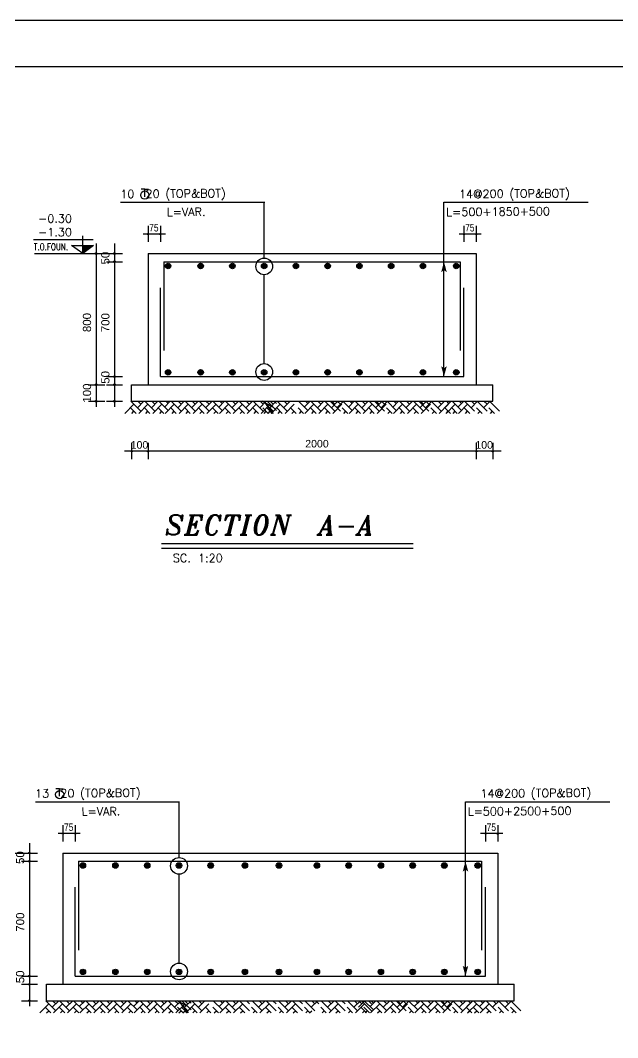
# Model space of a CAD drawing. Header units: inches. Extents: x 1387 to 2676, y -3005 to -2136.
# Drawn here: x 2541.01 to 2559.2, y -2238.73 to -2207.73 of the extents above; entities that cross this region are included whole.
import ezdxf
from ezdxf.enums import TextEntityAlignment as Align

# ---------------------------------------------------------------- set-up
doc = ezdxf.new("R2010")
doc.units = ezdxf.units.IN
doc.header["$MEASUREMENT"] = 0
doc.linetypes.add('HIDDEN', pattern=[0.375, 0.25, -0.125])
for name, color, linetype in [('1', 1, 'Continuous'), ('1R', 1, 'Continuous'), ('2Y', 2, 'Continuous'), ('3', 3, 'HIDDEN'), ('3G', 3, 'Continuous'), ('4C', 4, 'Continuous'), ('6M', 6, 'Continuous'), ('DIM', 8, 'Continuous'), ('lateral brace', 5, 'Continuous'), ('Layer4', 118, 'Continuous'), ('TEXT', 3, 'Continuous')]:
    doc.layers.add(name, color=color, linetype=linetype)
doc.styles.add('ITALICT', font='italict')
doc.styles.add('ROMANC', font='TXT.shx')
doc.styles.add('ROMANS', font='ROMANS')
doc.styles.add('ROMANT', font='romant')
doc.styles.get("Standard").update_dxf_attribs({"font": 'arial.ttf'})

# ---------------------------------------------------------------- blocks, each defined once
blk = doc.blocks.new('P')
at = {"layer": '6M'}
blk.add_circle((0, 0), 0.291, dxfattribs=at)
blk = doc.blocks.new('F')
at = {"layer": '3'}
for points in [[(0, 0), (2.57, 0), (3.14, 0.84)], [(0, 0), (2.57, 0), (3.14, -0.84)]]:
    blk.add_solid(points, dxfattribs=at)

msp = doc.modelspace()

# ---------------------------------------------------------------- linework, layer by layer
at = {"color": 2}
msp.add_line((2542.91552, -2214.835719), (2542.91552, -2214.292866), dxfattribs=at)
at = {"layer": '1'}
msp.add_lwpolyline([(2501.376004, -2265.778359), (2582.644355, -2265.778359), (2582.644355, -2209.145362), (2501.376004, -2209.145362)], close=True, dxfattribs=at)
at = {"layer": '1R'}
for p, q in [((2544.061676, -2213.273021), (2548.455636, -2213.273021)), ((2544.061676, -2213.273021), (2548.438003, -2213.273021)), ((2545.402513, -2213.273021), (2548.438003, -2213.273021)), ((2548.438003, -2214.972033), (2548.438003, -2213.273021)), ((2553.914427, -2218.585574), (2553.914427, -2213.273021)), ((2553.914427, -2213.273021), (2558.308387, -2213.273021)), ((2553.914427, -2213.273021), (2558.290754, -2213.273021)), ((2545.426861, -2214.243982), (2544.751304, -2214.243982)), ((2544.898722, -2213.990323), (2544.898722, -2214.480446)), ((2545.273722, -2213.990323), (2545.273722, -2214.480446)), ((2555.051861, -2214.243982), (2554.376304, -2214.243982)), ((2554.523722, -2213.990323), (2554.523722, -2214.480446)), ((2554.898722, -2213.990323), (2554.898722, -2214.480446)), ((2543.318969, -2214.533198), (2543.318969, -2219.505295)), ((2543.878488, -2214.533198), (2543.878488, -2219.505295)), ((2541.434649, -2214.835573), (2543.701127, -2214.835573)), ((2543.075615, -2214.835573), (2543.581804, -2214.835573)), ((2543.635134, -2214.835573), (2544.123255, -2214.835573)), ((2543.635134, -2215.085573), (2544.123255, -2215.085573)), ((2548.438003, -2218.189173), (2548.438003, -2215.468479)), ((2543.635134, -2218.585573), (2544.123255, -2218.585573)), ((2543.075615, -2218.835573), (2543.581804, -2218.835573)), ((2543.635134, -2218.835573), (2544.123255, -2218.835573)), ((2543.082942, -2219.335572), (2543.581804, -2219.335572)), ((2543.635134, -2219.335573), (2544.123255, -2219.335573)), ((2544.398723, -2220.607004), (2544.398723, -2221.097127)), ((2544.898722, -2220.601143), (2544.898722, -2221.097127)), ((2554.898722, -2220.601143), (2554.898722, -2221.097127)), ((2555.398722, -2220.601143), (2555.398722, -2221.097127)), ((2555.653534, -2220.860663), (2544.179895, -2220.860663)), ((2541.466005, -2231.540702), (2545.859965, -2231.540702)), ((2541.466005, -2231.540702), (2545.842332, -2231.540702)), ((2542.806842, -2231.540702), (2545.842332, -2231.540702)), ((2545.842332, -2233.239713), (2545.842332, -2231.540702)), ((2554.568756, -2236.853255), (2554.568756, -2231.540702)), ((2554.568756, -2231.540702), (2558.962717, -2231.540702)), ((2554.568756, -2231.540702), (2558.945083, -2231.540702)), ((2542.831191, -2232.511662), (2542.155633, -2232.511662)), ((2542.303051, -2232.258004), (2542.303051, -2232.748126)), ((2542.678051, -2232.258004), (2542.678051, -2232.748126)), ((2555.706191, -2232.511662), (2555.030633, -2232.511662)), ((2555.178051, -2232.258004), (2555.178051, -2232.748126)), ((2555.553051, -2232.258004), (2555.553051, -2232.748126)), ((2541.282817, -2232.800878), (2541.282817, -2237.772976)), ((2538.838978, -2233.103254), (2541.105456, -2233.103254)), ((2541.039464, -2233.103254), (2541.527584, -2233.103254)), ((2541.039464, -2233.353254), (2541.527584, -2233.353254)), ((2545.842332, -2236.456854), (2545.842332, -2233.73616)), ((2541.039464, -2236.853254), (2541.527584, -2236.853254)), ((2541.039464, -2237.103254), (2541.527584, -2237.103254)), ((2541.039464, -2237.603254), (2541.527584, -2237.603254))]:
    msp.add_line(p, q, dxfattribs=at)
at = {"layer": '2Y'}
for p, q in [((2543.227272, -2214.416269), (2541.409951, -2214.416269)), ((2542.91552, -2214.835719), (2542.568238, -2214.595117)), ((2542.568327, -2214.588826), (2543.236177, -2214.588826)), ((2543.236088, -2214.595117), (2542.91552, -2214.835719)), ((2544.192611, -2219.704615), (2544.468782, -2219.428444)), ((2544.532821, -2219.704615), (2544.362716, -2219.53451)), ((2544.680913, -2219.640576), (2544.375909, -2219.335572)), ((2544.574847, -2219.53451), (2544.773786, -2219.335572)), ((2544.680913, -2219.428444), (2544.58804, -2219.335572)), ((2544.616874, -2219.704615), (2544.893044, -2219.428444)), ((2544.957084, -2219.704615), (2544.786979, -2219.53451)), ((2545.105176, -2219.640576), (2544.800172, -2219.335572)), ((2544.99911, -2219.53451), (2545.198048, -2219.335572)), ((2545.105176, -2219.428444), (2545.012303, -2219.335572)), ((2545.105176, -2219.428444), (2545.012303, -2219.335572)), ((2545.041137, -2219.704615), (2545.317307, -2219.428444)), ((2545.381347, -2219.704615), (2545.211242, -2219.53451)), ((2545.506647, -2219.617784), (2545.224435, -2219.335572)), ((2545.400581, -2219.511718), (2545.576727, -2219.335572)), ((2545.419815, -2219.704615), (2545.695986, -2219.428444)), ((2545.506647, -2219.405652), (2545.436566, -2219.335572)), ((2545.760025, -2219.704615), (2545.58992, -2219.53451)), ((2545.908117, -2219.640576), (2545.603113, -2219.335572)), ((2545.802052, -2219.53451), (2546.00099, -2219.335572)), ((2545.908117, -2219.428444), (2545.815245, -2219.335572)), ((2545.844078, -2219.704615), (2546.120249, -2219.428444)), ((2545.844079, -2219.704617), (2546.12025, -2219.428446)), ((2546.184288, -2219.704615), (2546.014183, -2219.53451)), ((2546.18429, -2219.704617), (2546.014185, -2219.534512)), ((2546.33238, -2219.640576), (2546.027376, -2219.335572)), ((2546.332382, -2219.640577), (2546.027378, -2219.335573)), ((2546.226315, -2219.53451), (2546.425253, -2219.335572)), ((2546.226316, -2219.534512), (2546.425254, -2219.335573)), ((2546.33238, -2219.428444), (2546.239508, -2219.335572)), ((2546.332382, -2219.428446), (2546.239509, -2219.335573)), ((2546.268341, -2219.704615), (2546.544512, -2219.428444)), ((2546.268342, -2219.704617), (2546.544513, -2219.428446)), ((2546.608552, -2219.704617), (2546.438447, -2219.534512)), ((2546.756645, -2219.640577), (2546.451641, -2219.335573)), ((2546.650579, -2219.534512), (2546.849517, -2219.335573)), ((2546.756645, -2219.428446), (2546.663772, -2219.335573)), ((2546.756645, -2219.428446), (2546.663772, -2219.335573)), ((2546.692605, -2219.704617), (2546.968776, -2219.428446)), ((2547.032815, -2219.704617), (2546.86271, -2219.534512)), ((2547.158115, -2219.617785), (2546.875903, -2219.335573)), ((2547.05205, -2219.511719), (2547.228196, -2219.335573)), ((2547.071284, -2219.704617), (2547.347455, -2219.428446)), ((2547.158115, -2219.405654), (2547.088035, -2219.335573)), ((2547.411494, -2219.704617), (2547.241389, -2219.534512)), ((2547.559586, -2219.640577), (2547.254582, -2219.335573)), ((2547.45352, -2219.534512), (2547.652459, -2219.335573)), ((2547.559586, -2219.428446), (2547.466713, -2219.335573)), ((2547.495547, -2219.704617), (2547.771718, -2219.428446)), ((2547.495547, -2219.704617), (2547.771718, -2219.428446)), ((2547.835757, -2219.704617), (2547.665652, -2219.534512)), ((2547.835757, -2219.704617), (2547.665652, -2219.534512)), ((2547.983849, -2219.640577), (2547.678845, -2219.335573)), ((2547.983849, -2219.640577), (2547.678845, -2219.335573)), ((2547.877783, -2219.534512), (2548.076722, -2219.335573)), ((2547.877783, -2219.534512), (2548.076722, -2219.335573)), ((2547.983849, -2219.428446), (2547.890976, -2219.335573)), ((2547.983849, -2219.428446), (2547.890976, -2219.335573)), ((2547.91981, -2219.704617), (2548.19598, -2219.428446)), ((2547.91981, -2219.704617), (2548.19598, -2219.428446)), ((2548.26002, -2219.704617), (2548.089915, -2219.534512)), ((2548.408112, -2219.640577), (2548.103108, -2219.335573)), ((2548.302046, -2219.534512), (2548.500984, -2219.335573)), ((2548.408112, -2219.428446), (2548.315239, -2219.335573)), ((2548.408112, -2219.428446), (2548.315239, -2219.335573)), ((2548.344073, -2219.704617), (2548.620243, -2219.428446)), ((2548.703517, -2219.511719), (2548.379663, -2219.335573)), ((2548.562961, -2219.704617), (2548.392856, -2219.534512)), ((2548.711053, -2219.640577), (2548.406049, -2219.335573)), ((2548.722751, -2219.704617), (2548.498922, -2219.428446)), ((2548.684283, -2219.704617), (2548.514178, -2219.534512)), ((2548.809583, -2219.617785), (2548.527371, -2219.335573)), ((2548.604988, -2219.534512), (2548.803926, -2219.335573)), ((2548.711053, -2219.428446), (2548.618181, -2219.335573)), ((2548.647014, -2219.704617), (2548.923185, -2219.428446)), ((2548.647014, -2219.704617), (2548.923185, -2219.428446)), ((2548.809583, -2219.405654), (2548.739502, -2219.335573)), ((2548.987224, -2219.704617), (2548.817119, -2219.534512)), ((2548.987224, -2219.704617), (2548.817119, -2219.534512)), ((2549.135316, -2219.640577), (2548.830312, -2219.335573)), ((2549.135316, -2219.640577), (2548.830312, -2219.335573)), ((2549.029251, -2219.534512), (2549.228189, -2219.335573)), ((2549.029251, -2219.534512), (2549.228189, -2219.335573)), ((2549.135316, -2219.428446), (2549.042444, -2219.335573)), ((2549.135316, -2219.428446), (2549.042444, -2219.335573)), ((2549.071277, -2219.704617), (2549.347448, -2219.428446)), ((2549.071277, -2219.704617), (2549.347448, -2219.428446)), ((2549.411487, -2219.704617), (2549.241382, -2219.534512)), ((2549.638687, -2219.704619), (2549.468582, -2219.534514)), ((2549.763987, -2219.617788), (2549.481775, -2219.335576)), ((2549.657921, -2219.511722), (2549.834068, -2219.335576)), ((2549.677156, -2219.704619), (2549.953327, -2219.428449)), ((2549.763987, -2219.405656), (2549.693907, -2219.335576)), ((2550.017366, -2219.704619), (2549.847261, -2219.534514)), ((2550.165458, -2219.64058), (2549.860454, -2219.335576)), ((2550.059392, -2219.534514), (2550.258331, -2219.335576)), ((2550.165458, -2219.428449), (2550.072585, -2219.335576)), ((2550.101419, -2219.704619), (2550.377589, -2219.428449)), ((2550.441629, -2219.704619), (2550.271524, -2219.534514)), ((2550.589721, -2219.64058), (2550.284717, -2219.335576)), ((2550.756633, -2219.64058), (2550.451629, -2219.335576)), ((2550.483655, -2219.534514), (2550.682593, -2219.335576)), ((2550.589721, -2219.428449), (2550.496848, -2219.335576)), ((2550.525682, -2219.704619), (2550.801852, -2219.428449)), ((2550.650568, -2219.534514), (2550.849506, -2219.335576)), ((2550.756633, -2219.428449), (2550.663761, -2219.335576)), ((2550.987219, -2219.704618), (2550.817114, -2219.534513)), ((2550.987219, -2219.704618), (2550.817114, -2219.534513)), ((2550.987219, -2219.704618), (2550.817114, -2219.534513)), ((2551.112519, -2219.617787), (2550.830307, -2219.335575)), ((2551.006453, -2219.511721), (2551.182599, -2219.335575)), ((2551.025687, -2219.704618), (2551.301858, -2219.428447)), ((2551.112519, -2219.405655), (2551.042438, -2219.335575)), ((2551.365897, -2219.704618), (2551.195792, -2219.534513)), ((2551.513989, -2219.640579), (2551.208985, -2219.335575)), ((2551.407924, -2219.534513), (2551.606862, -2219.335575)), ((2551.513989, -2219.428447), (2551.421117, -2219.335575)), ((2551.44995, -2219.704618), (2551.726121, -2219.428447)), ((2551.79016, -2219.704618), (2551.620055, -2219.534513)), ((2551.938252, -2219.640579), (2551.633248, -2219.335575)), ((2552.105165, -2219.640579), (2551.800161, -2219.335575)), ((2551.832186, -2219.534513), (2552.031125, -2219.335575)), ((2551.938252, -2219.428447), (2551.84538, -2219.335575)), ((2551.874213, -2219.704618), (2552.150384, -2219.428447)), ((2551.999099, -2219.534513), (2552.198037, -2219.335575)), ((2552.105165, -2219.428447), (2552.012292, -2219.335575)), ((2552.33575, -2219.704617), (2552.165645, -2219.534512)), ((2552.33575, -2219.704617), (2552.165645, -2219.534512)), ((2552.33575, -2219.704617), (2552.165645, -2219.534512)), ((2552.46105, -2219.617785), (2552.178838, -2219.335573)), ((2552.354984, -2219.511719), (2552.53113, -2219.335573)), ((2552.374218, -2219.704617), (2552.650389, -2219.428446)), ((2552.46105, -2219.405654), (2552.390969, -2219.335573)), ((2552.714428, -2219.704617), (2552.544323, -2219.534512)), ((2552.862521, -2219.640577), (2552.557517, -2219.335573)), ((2552.756455, -2219.534512), (2552.955393, -2219.335573)), ((2552.862521, -2219.428446), (2552.769648, -2219.335573)), ((2552.798481, -2219.704617), (2553.074652, -2219.428446)), ((2553.138691, -2219.704617), (2552.968586, -2219.534512)), ((2553.286784, -2219.640577), (2552.981779, -2219.335573)), ((2553.453696, -2219.640577), (2553.148692, -2219.335573)), ((2553.180718, -2219.534512), (2553.379656, -2219.335573)), ((2553.286784, -2219.428446), (2553.193911, -2219.335573)), ((2553.222744, -2219.704617), (2553.498915, -2219.428446)), ((2553.34763, -2219.534512), (2553.546569, -2219.335573)), ((2553.453696, -2219.428446), (2553.360824, -2219.335573)), ((2553.684281, -2219.704615), (2553.514176, -2219.53451)), ((2553.684281, -2219.704615), (2553.514176, -2219.53451)), ((2553.832373, -2219.640576), (2553.527369, -2219.335572)), ((2553.832373, -2219.640576), (2553.527369, -2219.335572)), ((2553.726308, -2219.53451), (2553.925246, -2219.335572)), ((2553.832373, -2219.428444), (2553.739501, -2219.335572)), ((2553.768334, -2219.704615), (2554.044505, -2219.428444)), ((2554.108544, -2219.704615), (2553.938439, -2219.53451)), ((2553.960087, -2219.511718), (2554.136233, -2219.335572)), ((2553.979321, -2219.704615), (2554.255492, -2219.428444)), ((2554.066152, -2219.405652), (2553.996072, -2219.335572)), ((2554.319531, -2219.704615), (2554.149426, -2219.53451)), ((2554.319531, -2219.704615), (2554.149426, -2219.53451)), ((2554.444831, -2219.617784), (2554.162619, -2219.335572)), ((2554.338765, -2219.511718), (2554.514911, -2219.335572)), ((2554.358, -2219.704615), (2554.63417, -2219.428444)), ((2554.444831, -2219.405652), (2554.374751, -2219.335572)), ((2554.69821, -2219.704615), (2554.528105, -2219.53451)), ((2554.846302, -2219.640576), (2554.541298, -2219.335572)), ((2554.740236, -2219.53451), (2554.939174, -2219.335572)), ((2554.846302, -2219.428444), (2554.753429, -2219.335572)), ((2555.076888, -2219.704615), (2554.906783, -2219.53451)), ((2555.22498, -2219.640576), (2554.919976, -2219.335572)), ((2555.118915, -2219.53451), (2555.317853, -2219.335572)), ((2555.22498, -2219.428444), (2555.132108, -2219.335572)), ((2555.455565, -2219.704614), (2555.28546, -2219.534509)), ((2555.603658, -2219.640575), (2555.298653, -2219.33557)), ((2544.404742, -2219.704615), (2544.468782, -2219.640576)), ((2544.829005, -2219.704615), (2544.893044, -2219.640576)), ((2545.253268, -2219.704615), (2545.317307, -2219.640576)), ((2545.631947, -2219.704615), (2545.695986, -2219.640576)), ((2546.05621, -2219.704615), (2546.120249, -2219.640576)), ((2546.056211, -2219.704617), (2546.12025, -2219.640577)), ((2546.480474, -2219.704617), (2546.544513, -2219.640577)), ((2546.904737, -2219.704617), (2546.968776, -2219.640577)), ((2547.283415, -2219.704617), (2547.347455, -2219.640577)), ((2547.707678, -2219.704617), (2547.771718, -2219.640577)), ((2547.707678, -2219.704617), (2547.771718, -2219.640577)), ((2548.131941, -2219.704617), (2548.19598, -2219.640577)), ((2548.434883, -2219.704617), (2548.498922, -2219.640577)), ((2548.556204, -2219.704617), (2548.620243, -2219.640577)), ((2548.859145, -2219.704617), (2548.923185, -2219.640577)), ((2548.859145, -2219.704617), (2548.923185, -2219.640577)), ((2549.283408, -2219.704617), (2549.347448, -2219.640577)), ((2549.510609, -2219.704619), (2549.574648, -2219.64058)), ((2549.889287, -2219.704619), (2549.953327, -2219.64058)), ((2550.31355, -2219.704619), (2550.377589, -2219.64058)), ((2550.85914, -2219.704618), (2550.923179, -2219.640579)), ((2550.85914, -2219.704618), (2550.923179, -2219.640579)), ((2550.85914, -2219.704618), (2550.923179, -2219.640579)), ((2551.237819, -2219.704618), (2551.301858, -2219.640579)), ((2551.662081, -2219.704618), (2551.726121, -2219.640579)), ((2552.207671, -2219.704617), (2552.271711, -2219.640577)), ((2552.207671, -2219.704617), (2552.271711, -2219.640577)), ((2552.207671, -2219.704617), (2552.271711, -2219.640577)), ((2552.58635, -2219.704617), (2552.650389, -2219.640577)), ((2553.010613, -2219.704617), (2553.074652, -2219.640577)), ((2553.556203, -2219.704615), (2553.620242, -2219.640576)), ((2553.556203, -2219.704615), (2553.620242, -2219.640576)), ((2553.980465, -2219.704615), (2554.044505, -2219.640576)), ((2554.191452, -2219.704615), (2554.255492, -2219.640576)), ((2554.191452, -2219.704615), (2554.255492, -2219.640576)), ((2554.570131, -2219.704615), (2554.63417, -2219.640576)), ((2554.94881, -2219.704615), (2555.012849, -2219.640576)), ((2555.327487, -2219.704614), (2555.391526, -2219.640575)), ((2541.59694, -2237.972296), (2541.873111, -2237.696125)), ((2541.93715, -2237.972296), (2541.767045, -2237.802191)), ((2542.085242, -2237.908257), (2541.780238, -2237.603253)), ((2541.979177, -2237.802191), (2542.178115, -2237.603253)), ((2542.085242, -2237.696125), (2541.99237, -2237.603253)), ((2542.021203, -2237.972296), (2542.297374, -2237.696125)), ((2542.361413, -2237.972296), (2542.191308, -2237.802191)), ((2542.509505, -2237.908257), (2542.204501, -2237.603253)), ((2542.403439, -2237.802191), (2542.602378, -2237.603253)), ((2542.509505, -2237.696125), (2542.416633, -2237.603253)), ((2542.509505, -2237.696125), (2542.416633, -2237.603253)), ((2542.445466, -2237.972296), (2542.721637, -2237.696125)), ((2542.785676, -2237.972296), (2542.615571, -2237.802191)), ((2542.910976, -2237.885465), (2542.628764, -2237.603253)), ((2542.80491, -2237.779399), (2542.981056, -2237.603253)), ((2542.824144, -2237.972296), (2543.100315, -2237.696125)), ((2542.910976, -2237.673333), (2542.840895, -2237.603253)), ((2543.164354, -2237.972296), (2542.994249, -2237.802191)), ((2543.312447, -2237.908257), (2543.007443, -2237.603253)), ((2543.206381, -2237.802191), (2543.405319, -2237.603253)), ((2543.312447, -2237.696125), (2543.219574, -2237.603253)), ((2543.248407, -2237.972296), (2543.524578, -2237.696125)), ((2543.248409, -2237.972297), (2543.524579, -2237.696127)), ((2543.588617, -2237.972296), (2543.418512, -2237.802191)), ((2543.588619, -2237.972297), (2543.418514, -2237.802192)), ((2543.73671, -2237.908257), (2543.431705, -2237.603253)), ((2543.736711, -2237.908258), (2543.431707, -2237.603254)), ((2543.630644, -2237.802191), (2543.829582, -2237.603253)), ((2543.630645, -2237.802192), (2543.829583, -2237.603254)), ((2543.73671, -2237.696125), (2543.643837, -2237.603253)), ((2543.736711, -2237.696127), (2543.643838, -2237.603254)), ((2543.67267, -2237.972296), (2543.948841, -2237.696125)), ((2543.672672, -2237.972297), (2543.948842, -2237.696127)), ((2544.012882, -2237.972297), (2543.842777, -2237.802192)), ((2544.160974, -2237.908258), (2543.85597, -2237.603254)), ((2544.054908, -2237.802192), (2544.253846, -2237.603254)), ((2544.160974, -2237.696127), (2544.068101, -2237.603254)), ((2544.160974, -2237.696127), (2544.068101, -2237.603254)), ((2544.096934, -2237.972297), (2544.373105, -2237.696127)), ((2544.437145, -2237.972297), (2544.26704, -2237.802192)), ((2544.562445, -2237.885466), (2544.280233, -2237.603254)), ((2544.456379, -2237.7794), (2544.632525, -2237.603254)), ((2544.475613, -2237.972297), (2544.751784, -2237.696127)), ((2544.562445, -2237.673334), (2544.492364, -2237.603254)), ((2544.815823, -2237.972297), (2544.645718, -2237.802192)), ((2544.963915, -2237.908258), (2544.658911, -2237.603254)), ((2544.85785, -2237.802192), (2545.056788, -2237.603254)), ((2544.963915, -2237.696127), (2544.871043, -2237.603254)), ((2544.899876, -2237.972297), (2545.176047, -2237.696127)), ((2544.899876, -2237.972297), (2545.176047, -2237.696127)), ((2545.240086, -2237.972297), (2545.069981, -2237.802192)), ((2545.240086, -2237.972297), (2545.069981, -2237.802192)), ((2545.388178, -2237.908258), (2545.083174, -2237.603254)), ((2545.388178, -2237.908258), (2545.083174, -2237.603254)), ((2545.282112, -2237.802192), (2545.481051, -2237.603254)), ((2545.282112, -2237.802192), (2545.481051, -2237.603254)), ((2545.388178, -2237.696127), (2545.295306, -2237.603254)), ((2545.388178, -2237.696127), (2545.295306, -2237.603254)), ((2545.324139, -2237.972297), (2545.60031, -2237.696127)), ((2545.324139, -2237.972297), (2545.60031, -2237.696127)), ((2545.664349, -2237.972297), (2545.494244, -2237.802192)), ((2545.812441, -2237.908258), (2545.507437, -2237.603254)), ((2545.706375, -2237.802192), (2545.905314, -2237.603254)), ((2545.812441, -2237.696127), (2545.719568, -2237.603254)), ((2545.812441, -2237.696127), (2545.719568, -2237.603254)), ((2545.748402, -2237.972297), (2546.024573, -2237.696127)), ((2546.107846, -2237.7794), (2545.783992, -2237.603254)), ((2545.96729, -2237.972297), (2545.797185, -2237.802192)), ((2546.115383, -2237.908258), (2545.810379, -2237.603254)), ((2546.12708, -2237.972297), (2545.903251, -2237.696127)), ((2546.088612, -2237.972297), (2545.918507, -2237.802192)), ((2546.213912, -2237.885466), (2545.9317, -2237.603254)), ((2546.009317, -2237.802192), (2546.208255, -2237.603254)), ((2546.115383, -2237.696127), (2546.02251, -2237.603254)), ((2546.051343, -2237.972297), (2546.327514, -2237.696127)), ((2546.051343, -2237.972297), (2546.327514, -2237.696127)), ((2546.213912, -2237.673334), (2546.143831, -2237.603254)), ((2546.391553, -2237.972297), (2546.221448, -2237.802192)), ((2546.391553, -2237.972297), (2546.221448, -2237.802192)), ((2546.539645, -2237.908258), (2546.234641, -2237.603254)), ((2546.539645, -2237.908258), (2546.234641, -2237.603254)), ((2546.43358, -2237.802192), (2546.632518, -2237.603254)), ((2546.43358, -2237.802192), (2546.632518, -2237.603254)), ((2546.539645, -2237.696127), (2546.446773, -2237.603254)), ((2546.539645, -2237.696127), (2546.446773, -2237.603254)), ((2546.475606, -2237.972297), (2546.751777, -2237.696127)), ((2546.475606, -2237.972297), (2546.751777, -2237.696127)), ((2546.815816, -2237.972297), (2546.645711, -2237.802192)), ((2547.043016, -2237.9723), (2546.872911, -2237.802195)), ((2547.168316, -2237.885469), (2546.886105, -2237.603257)), ((2547.062251, -2237.779403), (2547.238397, -2237.603257)), ((2547.081485, -2237.9723), (2547.357656, -2237.696129)), ((2547.168316, -2237.673337), (2547.098236, -2237.603257)), ((2547.421695, -2237.9723), (2547.25159, -2237.802195)), ((2547.569787, -2237.908261), (2547.264783, -2237.603257)), ((2547.463721, -2237.802195), (2547.66266, -2237.603257)), ((2547.569787, -2237.696129), (2547.476915, -2237.603257)), ((2547.505748, -2237.9723), (2547.781919, -2237.696129)), ((2547.845958, -2237.9723), (2547.675853, -2237.802195)), ((2547.99405, -2237.908261), (2547.689046, -2237.603257)), ((2547.99405, -2237.696129), (2547.901177, -2237.603257)), ((2548.224637, -2237.9723), (2548.054532, -2237.802195)), ((2548.224637, -2237.9723), (2548.054532, -2237.802195)), ((2548.372729, -2237.908261), (2548.067725, -2237.603257)), ((2548.372729, -2237.908261), (2548.067725, -2237.603257)), ((2548.266663, -2237.802195), (2548.465601, -2237.603257)), ((2548.266663, -2237.802195), (2548.465601, -2237.603257)), ((2548.372729, -2237.696129), (2548.279856, -2237.603257)), ((2548.372729, -2237.696129), (2548.279856, -2237.603257)), ((2548.308689, -2237.9723), (2548.58486, -2237.696129)), ((2548.648899, -2237.9723), (2548.478794, -2237.802195)), ((2548.796992, -2237.908261), (2548.491988, -2237.603257)), ((2548.796992, -2237.696129), (2548.704119, -2237.603257)), ((2549.027578, -2237.9723), (2548.857473, -2237.802195)), ((2549.027578, -2237.9723), (2548.857473, -2237.802195)), ((2549.17567, -2237.908261), (2548.870666, -2237.603257)), ((2549.17567, -2237.908261), (2548.870666, -2237.603257)), ((2549.069604, -2237.802195), (2549.268543, -2237.603257)), ((2549.069604, -2237.802195), (2549.268543, -2237.603257)), ((2549.17567, -2237.696129), (2549.082798, -2237.603257)), ((2549.17567, -2237.696129), (2549.082798, -2237.603257)), ((2549.111631, -2237.9723), (2549.387802, -2237.696129)), ((2549.451841, -2237.9723), (2549.281736, -2237.802195)), ((2549.599933, -2237.908261), (2549.294929, -2237.603257)), ((2549.599933, -2237.696129), (2549.50706, -2237.603257)), ((2549.83052, -2237.9723), (2549.660414, -2237.802195)), ((2549.978612, -2237.908261), (2549.673608, -2237.603257)), ((2549.872546, -2237.802195), (2550.071484, -2237.603257)), ((2549.978612, -2237.696129), (2549.885739, -2237.603257)), ((2550.096992, -2237.696129), (2550.004119, -2237.603257)), ((2550.327578, -2237.9723), (2550.157473, -2237.802195)), ((2550.47567, -2237.908261), (2550.170666, -2237.603257)), ((2550.369604, -2237.802195), (2550.568543, -2237.603257)), ((2550.47567, -2237.696129), (2550.382798, -2237.603257)), ((2550.411631, -2237.9723), (2550.687802, -2237.696129)), ((2550.751841, -2237.9723), (2550.581736, -2237.802195)), ((2550.899933, -2237.908261), (2550.594929, -2237.603257)), ((2550.899933, -2237.696129), (2550.80706, -2237.603257)), ((2551.13052, -2237.9723), (2550.960414, -2237.802195)), ((2551.278612, -2237.908261), (2550.973608, -2237.603257)), ((2551.172546, -2237.802195), (2551.371484, -2237.603257)), ((2551.278612, -2237.696129), (2551.185739, -2237.603257)), ((2551.214572, -2237.9723), (2551.490743, -2237.696129)), ((2551.304897, -2237.802195), (2551.503835, -2237.603257)), ((2551.410963, -2237.696129), (2551.31809, -2237.603257)), ((2551.554782, -2237.9723), (2551.384677, -2237.802195)), ((2551.702875, -2237.908261), (2551.397871, -2237.603257)), ((2551.641548, -2237.972299), (2551.471443, -2237.802194)), ((2551.641548, -2237.972299), (2551.471443, -2237.802194)), ((2551.641548, -2237.972299), (2551.471443, -2237.802194)), ((2551.766848, -2237.885467), (2551.484636, -2237.603255)), ((2551.702875, -2237.696129), (2551.610002, -2237.603257)), ((2551.660782, -2237.779402), (2551.836928, -2237.603255)), ((2551.680016, -2237.972299), (2551.956187, -2237.696128)), ((2551.766848, -2237.673336), (2551.696767, -2237.603255)), ((2552.020226, -2237.972299), (2551.850121, -2237.802194)), ((2552.168319, -2237.908259), (2551.863314, -2237.603255)), ((2552.062253, -2237.802194), (2552.261191, -2237.603255)), ((2552.168319, -2237.696128), (2552.075446, -2237.603255)), ((2552.104279, -2237.972299), (2552.38045, -2237.696128)), ((2552.444489, -2237.972299), (2552.274384, -2237.802194)), ((2552.592581, -2237.908259), (2552.287577, -2237.603255)), ((2552.759494, -2237.908259), (2552.45449, -2237.603255)), ((2552.486516, -2237.802194), (2552.685454, -2237.603255)), ((2552.592581, -2237.696128), (2552.499709, -2237.603255)), ((2552.528542, -2237.972299), (2552.804713, -2237.696128)), ((2552.653428, -2237.802194), (2552.852367, -2237.603255)), ((2552.759494, -2237.696128), (2552.666621, -2237.603255)), ((2552.990079, -2237.972297), (2552.819974, -2237.802192)), ((2552.990079, -2237.972297), (2552.819974, -2237.802192)), ((2552.990079, -2237.972297), (2552.819974, -2237.802192)), ((2553.115379, -2237.885466), (2552.833167, -2237.603254)), ((2553.009313, -2237.7794), (2553.18546, -2237.603254)), ((2553.028548, -2237.972297), (2553.304718, -2237.696127)), ((2553.115379, -2237.673334), (2553.045299, -2237.603254)), ((2553.368758, -2237.972297), (2553.198653, -2237.802192)), ((2553.51685, -2237.908258), (2553.211846, -2237.603254)), ((2553.410784, -2237.802192), (2553.609722, -2237.603254)), ((2553.51685, -2237.696127), (2553.423977, -2237.603254)), ((2553.452811, -2237.972297), (2553.728981, -2237.696127)), ((2553.793021, -2237.972297), (2553.622916, -2237.802192)), ((2553.941113, -2237.908258), (2553.636109, -2237.603254)), ((2554.108025, -2237.908258), (2553.803021, -2237.603254)), ((2553.835047, -2237.802192), (2554.033985, -2237.603254)), ((2553.941113, -2237.696127), (2553.84824, -2237.603254)), ((2553.877073, -2237.972297), (2554.153244, -2237.696127)), ((2554.00196, -2237.802192), (2554.200898, -2237.603254)), ((2554.108025, -2237.696127), (2554.015153, -2237.603254)), ((2554.33861, -2237.972296), (2554.168505, -2237.802191)), ((2554.33861, -2237.972296), (2554.168505, -2237.802191)), ((2554.486703, -2237.908257), (2554.181699, -2237.603253)), ((2554.486703, -2237.908257), (2554.181699, -2237.603253)), ((2554.380637, -2237.802191), (2554.579575, -2237.603253)), ((2554.486703, -2237.696125), (2554.39383, -2237.603253)), ((2554.422663, -2237.972296), (2554.698834, -2237.696125)), ((2554.762873, -2237.972296), (2554.592768, -2237.802191)), ((2554.614416, -2237.779399), (2554.790562, -2237.603253)), ((2554.63365, -2237.972296), (2554.909821, -2237.696125)), ((2554.720482, -2237.673333), (2554.650401, -2237.603253)), ((2554.97386, -2237.972296), (2554.803755, -2237.802191)), ((2554.97386, -2237.972296), (2554.803755, -2237.802191)), ((2555.09916, -2237.885465), (2554.816948, -2237.603253)), ((2554.993094, -2237.779399), (2555.169241, -2237.603253)), ((2555.012329, -2237.972296), (2555.288499, -2237.696125)), ((2555.09916, -2237.673333), (2555.02908, -2237.603253)), ((2555.352539, -2237.972296), (2555.182434, -2237.802191)), ((2555.500631, -2237.908257), (2555.195627, -2237.603253)), ((2555.394565, -2237.802191), (2555.593504, -2237.603253)), ((2555.500631, -2237.696125), (2555.407758, -2237.603253)), ((2555.731217, -2237.972296), (2555.561112, -2237.802191)), ((2555.87931, -2237.908257), (2555.574305, -2237.603253)), ((2555.773244, -2237.802191), (2555.972182, -2237.603253)), ((2555.87931, -2237.696125), (2555.786437, -2237.603253)), ((2556.109895, -2237.972295), (2555.93979, -2237.80219)), ((2556.257987, -2237.908255), (2555.952983, -2237.603251)), ((2541.809071, -2237.972296), (2541.873111, -2237.908257)), ((2542.233334, -2237.972296), (2542.297374, -2237.908257)), ((2542.657597, -2237.972296), (2542.721637, -2237.908257)), ((2543.036276, -2237.972296), (2543.100315, -2237.908257)), ((2543.460539, -2237.972296), (2543.524578, -2237.908257)), ((2543.46054, -2237.972297), (2543.524579, -2237.908258)), ((2543.884803, -2237.972297), (2543.948842, -2237.908258)), ((2544.309066, -2237.972297), (2544.373105, -2237.908258)), ((2544.687745, -2237.972297), (2544.751784, -2237.908258)), ((2545.112007, -2237.972297), (2545.176047, -2237.908258)), ((2545.112007, -2237.972297), (2545.176047, -2237.908258)), ((2545.53627, -2237.972297), (2545.60031, -2237.908258)), ((2545.839212, -2237.972297), (2545.903251, -2237.908258)), ((2545.960533, -2237.972297), (2546.024573, -2237.908258)), ((2546.263475, -2237.972297), (2546.327514, -2237.908258)), ((2546.263475, -2237.972297), (2546.327514, -2237.908258)), ((2546.687738, -2237.972297), (2546.751777, -2237.908258)), ((2546.914938, -2237.9723), (2546.978977, -2237.908261)), ((2547.293616, -2237.9723), (2547.357656, -2237.908261)), ((2547.717879, -2237.9723), (2547.781919, -2237.908261)), ((2548.096558, -2237.9723), (2548.160597, -2237.908261)), ((2548.096558, -2237.9723), (2548.160597, -2237.908261)), ((2548.520821, -2237.9723), (2548.58486, -2237.908261)), ((2548.899499, -2237.9723), (2548.963539, -2237.908261)), ((2548.899499, -2237.9723), (2548.963539, -2237.908261)), ((2549.323762, -2237.9723), (2549.387802, -2237.908261)), ((2549.702441, -2237.9723), (2549.76648, -2237.908261)), ((2549.820821, -2237.9723), (2549.88486, -2237.908261)), ((2550.199499, -2237.9723), (2550.263539, -2237.908261)), ((2550.623762, -2237.9723), (2550.687802, -2237.908261)), ((2551.002441, -2237.9723), (2551.06648, -2237.908261)), ((2551.426704, -2237.9723), (2551.490743, -2237.908261)), ((2551.513469, -2237.972299), (2551.577508, -2237.908259)), ((2551.513469, -2237.972299), (2551.577508, -2237.908259)), ((2551.513469, -2237.972299), (2551.577508, -2237.908259)), ((2551.892148, -2237.972299), (2551.956187, -2237.908259)), ((2552.316411, -2237.972299), (2552.38045, -2237.908259)), ((2552.862, -2237.972297), (2552.92604, -2237.908258)), ((2552.862, -2237.972297), (2552.92604, -2237.908258)), ((2552.862, -2237.972297), (2552.92604, -2237.908258)), ((2553.240679, -2237.972297), (2553.304718, -2237.908258)), ((2553.664942, -2237.972297), (2553.728981, -2237.908258)), ((2554.210532, -2237.972296), (2554.274571, -2237.908257)), ((2554.210532, -2237.972296), (2554.274571, -2237.908257)), ((2554.634795, -2237.972296), (2554.698834, -2237.908257)), ((2554.845782, -2237.972296), (2554.909821, -2237.908257)), ((2554.845782, -2237.972296), (2554.909821, -2237.908257)), ((2555.22446, -2237.972296), (2555.288499, -2237.908257)), ((2555.603139, -2237.972296), (2555.667178, -2237.908257)), ((2555.981816, -2237.972295), (2556.045855, -2237.908255))]:
    msp.add_line(p, q, dxfattribs=at)
for centre in [(2548.438003, -2215.227003), (2548.438003, -2218.444144), (2545.842332, -2233.494684), (2545.842332, -2236.711824)]:
    msp.add_circle(centre, 0.25497, dxfattribs=at)
at = {"layer": '3G'}
for p, q in [((2544.898722, -2214.835573), (2544.898722, -2218.835573)), ((2544.898722, -2214.835573), (2554.898722, -2214.835573)), ((2554.898722, -2214.835573), (2554.898722, -2218.835573)), ((2544.398722, -2219.335573), (2544.398722, -2218.835573)), ((2544.398722, -2218.835573), (2555.398722, -2218.835573)), ((2555.398722, -2219.335573), (2555.398722, -2218.835573)), ((2544.398722, -2219.335573), (2555.398722, -2219.335573)), ((2545.312881, -2223.81026), (2552.977654, -2223.81026)), ((2542.303051, -2233.103254), (2542.303051, -2237.103254)), ((2542.303051, -2233.103254), (2555.553051, -2233.103254)), ((2555.553051, -2233.103254), (2555.553051, -2237.103254)), ((2541.803051, -2237.603254), (2541.803051, -2237.103254)), ((2541.803051, -2237.103254), (2556.053051, -2237.103254)), ((2556.053051, -2237.603254), (2556.053051, -2237.103254)), ((2541.803051, -2237.603254), (2556.053051, -2237.603254))]:
    msp.add_line(p, q, dxfattribs=at)
msp.add_solid([(2542.91552, -2214.835719), (2543.236088, -2214.595117), (2542.91552, -2214.595117)], dxfattribs=at)
at = {"layer": '6M'}
for p, q in [((2545.378919, -2215.085573), (2545.378919, -2217.7908)), ((2545.378919, -2215.085573), (2554.4032, -2215.085573)), ((2554.4032, -2215.085573), (2554.4032, -2217.7908)), ((2545.273722, -2218.585574), (2545.273722, -2215.880346)), ((2554.523698, -2218.585574), (2554.523698, -2215.880346)), ((2545.273722, -2218.585574), (2554.523698, -2218.585574)), ((2545.312881, -2223.675847), (2552.977654, -2223.675847)), ((2542.783248, -2233.353253), (2542.783248, -2236.058481)), ((2542.783248, -2233.353253), (2555.057529, -2233.353253)), ((2555.057529, -2233.353253), (2555.057529, -2236.058481)), ((2542.678051, -2236.853255), (2542.678051, -2234.148027)), ((2555.178027, -2236.853255), (2555.178027, -2234.148027)), ((2542.678051, -2236.853255), (2555.178027, -2236.853255))]:
    msp.add_line(p, q, dxfattribs=at)
for centre, radius in [((2545.509378, -2215.214554), 0.083634), ((2545.509378, -2215.214554), 0.058634), ((2545.509378, -2215.214554), 0.03754), ((2546.501015, -2215.214554), 0.083634), ((2546.501015, -2215.214554), 0.058634), ((2546.501015, -2215.214554), 0.03754), ((2547.468348, -2215.214554), 0.083634), ((2547.468348, -2215.214554), 0.058634), ((2547.468348, -2215.214554), 0.03754), ((2548.43568, -2215.214554), 0.083634), ((2548.43568, -2215.214554), 0.058634), ((2548.43568, -2215.214554), 0.03754), ((2549.403012, -2215.214554), 0.083634), ((2549.403012, -2215.214554), 0.058634), ((2549.403012, -2215.214554), 0.03754), ((2550.370345, -2215.214554), 0.083634), ((2550.370345, -2215.214554), 0.058634), ((2550.370345, -2215.214554), 0.03754), ((2551.337677, -2215.214554), 0.083634), ((2551.337677, -2215.214554), 0.058634), ((2551.337677, -2215.214554), 0.03754), ((2552.305009, -2215.214554), 0.083634), ((2552.305009, -2215.214554), 0.058634), ((2552.305009, -2215.214554), 0.03754), ((2553.272342, -2215.214554), 0.083634), ((2553.272342, -2215.214554), 0.058634), ((2553.272342, -2215.214554), 0.03754), ((2554.288065, -2215.214554), 0.083634), ((2554.288065, -2215.214554), 0.058634), ((2554.288065, -2215.214554), 0.03754), ((2545.509378, -2215.214554), 0.01254), ((2546.501015, -2215.214554), 0.01254), ((2547.468348, -2215.214554), 0.01254), ((2548.43568, -2215.214554), 0.01254), ((2549.403012, -2215.214554), 0.01254), ((2550.370345, -2215.214554), 0.01254), ((2551.337677, -2215.214554), 0.01254), ((2552.305009, -2215.214554), 0.01254), ((2553.272342, -2215.214554), 0.01254), ((2554.288065, -2215.214554), 0.01254), ((2545.509378, -2218.456592), 0.083634), ((2545.509378, -2218.456592), 0.058634), ((2545.509378, -2218.456592), 0.03754), ((2545.509378, -2218.456592), 0.01254), ((2546.501015, -2218.456592), 0.083634), ((2546.501015, -2218.456592), 0.058634), ((2546.501015, -2218.456592), 0.03754), ((2546.501015, -2218.456592), 0.01254), ((2547.468348, -2218.456592), 0.083634), ((2547.468348, -2218.456592), 0.058634), ((2547.468348, -2218.456592), 0.03754), ((2547.468348, -2218.456592), 0.01254), ((2548.43568, -2218.456592), 0.083634), ((2548.43568, -2218.456592), 0.058634), ((2548.43568, -2218.456592), 0.03754), ((2548.43568, -2218.456592), 0.01254), ((2549.403012, -2218.456592), 0.083634), ((2549.403012, -2218.456592), 0.058634), ((2549.403012, -2218.456592), 0.03754), ((2549.403012, -2218.456592), 0.01254), ((2550.370345, -2218.456592), 0.083634), ((2550.370345, -2218.456592), 0.058634), ((2550.370345, -2218.456592), 0.03754), ((2550.370345, -2218.456592), 0.01254), ((2551.337677, -2218.456592), 0.083634), ((2551.337677, -2218.456592), 0.058634), ((2551.337677, -2218.456592), 0.03754), ((2551.337677, -2218.456592), 0.01254), ((2552.305009, -2218.456592), 0.083634), ((2552.305009, -2218.456592), 0.058634), ((2552.305009, -2218.456592), 0.03754), ((2552.305009, -2218.456592), 0.01254), ((2553.272342, -2218.456592), 0.083634), ((2553.272342, -2218.456592), 0.058634), ((2553.272342, -2218.456592), 0.03754), ((2553.272342, -2218.456592), 0.01254), ((2554.288065, -2218.456592), 0.083634), ((2554.288065, -2218.456592), 0.058634), ((2554.288065, -2218.456592), 0.03754), ((2554.288065, -2218.456592), 0.01254), ((2542.913708, -2233.482235), 0.083634), ((2542.913708, -2233.482235), 0.058634), ((2542.913708, -2233.482235), 0.03754), ((2542.913708, -2233.482235), 0.01254), ((2543.905344, -2233.482235), 0.083634), ((2543.905344, -2233.482235), 0.058634), ((2543.905344, -2233.482235), 0.03754), ((2543.905344, -2233.482235), 0.01254), ((2544.872677, -2233.482235), 0.083634), ((2544.872677, -2233.482235), 0.058634), ((2544.872677, -2233.482235), 0.03754), ((2544.872677, -2233.482235), 0.01254), ((2545.840009, -2233.482235), 0.083634), ((2545.840009, -2233.482235), 0.058634), ((2545.840009, -2233.482235), 0.03754), ((2545.840009, -2233.482235), 0.01254), ((2546.807341, -2233.482235), 0.083634), ((2546.807341, -2233.482235), 0.058634), ((2546.807341, -2233.482235), 0.03754), ((2546.807341, -2233.482235), 0.01254), ((2547.848463, -2233.482235), 0.083634), ((2547.848463, -2233.482235), 0.058634), ((2547.848463, -2233.482235), 0.03754), ((2547.848463, -2233.482235), 0.01254), ((2548.889584, -2233.482235), 0.083634), ((2548.889584, -2233.482235), 0.058634), ((2548.889584, -2233.482235), 0.03754), ((2548.889584, -2233.482235), 0.01254), ((2550.042006, -2233.482235), 0.083634), ((2550.042006, -2233.482235), 0.058634), ((2550.042006, -2233.482235), 0.03754), ((2550.042006, -2233.482235), 0.01254), ((2551.009338, -2233.482235), 0.083634), ((2551.009338, -2233.482235), 0.058634), ((2551.009338, -2233.482235), 0.03754), ((2551.009338, -2233.482235), 0.01254), ((2551.992006, -2233.482235), 0.083634), ((2551.992006, -2233.482235), 0.058634), ((2551.992006, -2233.482235), 0.03754), ((2551.992006, -2233.482235), 0.01254), ((2552.959338, -2233.482235), 0.083634), ((2552.959338, -2233.482235), 0.058634), ((2552.959338, -2233.482235), 0.03754), ((2552.959338, -2233.482235), 0.01254), ((2553.926671, -2233.482235), 0.083634), ((2553.926671, -2233.482235), 0.058634), ((2553.926671, -2233.482235), 0.03754), ((2553.926671, -2233.482235), 0.01254), ((2554.942394, -2233.482235), 0.083634), ((2554.942394, -2233.482235), 0.058634), ((2554.942394, -2233.482235), 0.03754), ((2554.942394, -2233.482235), 0.01254), ((2542.913708, -2236.724273), 0.083634), ((2542.913708, -2236.724273), 0.058634), ((2542.913708, -2236.724273), 0.03754), ((2542.913708, -2236.724273), 0.01254), ((2543.905344, -2236.724273), 0.083634), ((2543.905344, -2236.724273), 0.058634), ((2543.905344, -2236.724273), 0.03754), ((2543.905344, -2236.724273), 0.01254), ((2544.872677, -2236.724273), 0.083634), ((2544.872677, -2236.724273), 0.058634), ((2544.872677, -2236.724273), 0.03754), ((2544.872677, -2236.724273), 0.01254), ((2545.840009, -2236.724273), 0.083634), ((2545.840009, -2236.724273), 0.058634), ((2545.840009, -2236.724273), 0.03754), ((2545.840009, -2236.724273), 0.01254), ((2546.807341, -2236.724273), 0.083634), ((2546.807341, -2236.724273), 0.058634), ((2546.807341, -2236.724273), 0.03754), ((2546.807341, -2236.724273), 0.01254), ((2547.848463, -2236.724273), 0.083634), ((2547.848463, -2236.724273), 0.058634), ((2547.848463, -2236.724273), 0.03754), ((2547.848463, -2236.724273), 0.01254), ((2548.889584, -2236.724273), 0.083634), ((2548.889584, -2236.724273), 0.058634), ((2548.889584, -2236.724273), 0.03754), ((2548.889584, -2236.724273), 0.01254), ((2550.042006, -2236.724273), 0.083634), ((2550.042006, -2236.724273), 0.058634), ((2550.042006, -2236.724273), 0.03754), ((2550.042006, -2236.724273), 0.01254), ((2551.009338, -2236.724273), 0.083634), ((2551.009338, -2236.724273), 0.058634), ((2551.009338, -2236.724273), 0.03754), ((2551.009338, -2236.724273), 0.01254), ((2551.992006, -2236.724273), 0.083634), ((2551.992006, -2236.724273), 0.058634), ((2551.992006, -2236.724273), 0.03754), ((2551.992006, -2236.724273), 0.01254), ((2552.959338, -2236.724273), 0.083634), ((2552.959338, -2236.724273), 0.058634), ((2552.959338, -2236.724273), 0.03754), ((2552.959338, -2236.724273), 0.01254), ((2553.926671, -2236.724273), 0.083634), ((2553.926671, -2236.724273), 0.058634), ((2553.926671, -2236.724273), 0.03754), ((2553.926671, -2236.724273), 0.01254), ((2554.942394, -2236.724273), 0.083634), ((2554.942394, -2236.724273), 0.058634), ((2554.942394, -2236.724273), 0.03754), ((2554.942394, -2236.724273), 0.01254)]:
    msp.add_circle(centre, radius, dxfattribs=at)
at = {"layer": 'DIM'}
msp.add_lwpolyline([(2499.960179, -2267.194184), (2584.060179, -2267.194184), (2584.060179, -2207.729537), (2499.960179, -2207.729537)], close=True, dxfattribs=at)
at = {"layer": 'lateral brace'}
msp.add_lwpolyline([(2499.960179, -2267.194184), (2584.060179, -2267.194184), (2584.060179, -2207.729537), (2499.960179, -2207.729537)], close=True, dxfattribs=at)
at = {"layer": 'Layer4'}
msp.add_lwpolyline([(2584.060179, -2207.729537), (2499.960179, -2207.729537), (2499.960179, -2267.194184), (2584.060179, -2267.194184)], close=True, dxfattribs=at)
at = {"layer": 'TEXT', "color": 3}
for p, q in [((2544.800939, -2212.87654), (2544.688873, -2212.87654)), ((2544.800939, -2213.105925), (2544.800939, -2212.87654)), ((2544.800939, -2212.87654), (2544.913006, -2212.87654)), ((2542.205268, -2231.144221), (2542.093202, -2231.144221)), ((2542.205268, -2231.373606), (2542.205268, -2231.144221)), ((2542.205268, -2231.144221), (2542.317335, -2231.144221))]:
    msp.add_line(p, q, dxfattribs=at)
for centre in [(2544.800939, -2213.054951), (2542.205268, -2231.322632)]:
    msp.add_circle(centre, 0.126161, dxfattribs=at)

# ---------------------------------------------------------------- block references
at = {"layer": '3G', "xscale": 0.0699998057505127, "yscale": 0.0699998057505127, "zscale": 0.0699998057505127, "rotation": 270}
for p in [(2544.898722, -2214.243982), (2545.273722, -2214.243982), (2554.523722, -2214.243982), (2554.898722, -2214.243982), (2544.398723, -2220.860663), (2544.898722, -2220.860663), (2554.898698, -2220.860663), (2555.398697, -2220.860663), (2542.303051, -2232.511662), (2542.678051, -2232.511662), (2555.178051, -2232.511662), (2555.553051, -2232.511662)]:
    msp.add_blockref('P', p, dxfattribs=at)
at = {"layer": '3G', "xscale": 0.0874997571791028, "yscale": 0.0874997571791028, "zscale": 0.0874997571791028}
for p in [(2543.318969, -2214.835573), (2543.878488, -2214.835573), (2543.878488, -2215.085573), (2543.878488, -2218.585573), (2543.318969, -2218.835573), (2543.878488, -2218.835573), (2543.318969, -2219.335572), (2543.878488, -2219.335573), (2541.282817, -2233.103254), (2541.282817, -2233.353254), (2541.282817, -2236.853254), (2541.282817, -2237.103254), (2541.282817, -2237.603254)]:
    msp.add_blockref('P', p, dxfattribs=at)
at = {"layer": '4C', "yscale": 0.1000000000000227, "zscale": 0.1000000000000227, "rotation": 90}
for p, xscale in [((2553.914427, -2215.085573), -0.1000000000000227), ((2553.914427, -2218.585574), 0.1000000000000227), ((2554.568756, -2233.353253), -0.1000000000000227), ((2554.568756, -2236.853255), 0.1000000000000227)]:
    msp.add_blockref('F', p, dxfattribs=dict(at, xscale=xscale))

# ---------------------------------------------------------------- texts
at = {"layer": '3G', "style": 'ROMANT'}
for s, height, p in [(' 10  20 (TOP&BOT)', 0.24999931, (2543.881591, -2213.147869)), ('14@200 (TOP&BOT)', 0.24999931, (2554.37299, -2213.147869)), ('L=VAR.', 0.2499993, (2545.471099, -2213.696031)), ('L=500+1850+500', 0.24999931, (2553.983014, -2213.696031)), (' 13  20 (TOP&BOT)', 0.24999931, (2541.28592, -2231.41555)), ('14@200 (TOP&BOT)', 0.24999931, (2555.027319, -2231.41555)), ('L=VAR.', 0.2499993, (2542.875429, -2231.963711)), ('L=500+2500+500', 0.24999931, (2554.637343, -2231.963711))]:
    msp.add_text(s, height=height, rotation=0.45, dxfattribs=at).set_placement(p)
at = {"layer": '3G'}
for s, style, p in [('-0.30', 'ROMANS', (2541.552222, -2213.896211)), ('-1.30', 'ROMANS', (2541.552222, -2214.307599)), ('SC. 1:20', 'ROMANC', (2545.654485, -2224.23788))]:
    msp.add_text(s, height=0.2499993, dxfattribs=dict(at, style=style)).set_placement(p)
at = {"layer": '3G', "width": 0.8}
for p in [(2545.076353, -2214.049693), (2554.701353, -2214.049693), (2542.480682, -2232.317373), (2555.355682, -2232.317373)]:
    msp.add_text('75', height=0.2299994, dxfattribs=at).set_placement(p, align=Align.MIDDLE)
at = {"layer": '3G', "style": 'ROMANS', "width": 0.8}
msp.add_text('T.O.FOUN.', height=0.1999994, dxfattribs=at).set_placement((2541.419236, -2214.733748))
at = {"layer": '3G'}
for s, p in [('50', (2543.597331, -2214.974962)), ('800', (2543.037811, -2216.93764)), ('700', (2543.597331, -2216.940942)), ('50', (2543.597331, -2218.608894)), ('100', (2543.037811, -2219.088154)), ('50', (2541.00166, -2233.242643)), ('700', (2541.00166, -2235.208623)), ('50', (2541.00166, -2236.876575))]:
    msp.add_text(s, height=0.2499993, rotation=90, dxfattribs=at).set_placement(p, align=Align.MIDDLE)
for s, p in [('100', (2544.637303, -2220.666374)), ('2000', (2550.044685, -2220.62949)), ('100', (2555.137278, -2220.666374))]:
    msp.add_text(s, height=0.2299994, dxfattribs=at).set_placement(p, align=Align.MIDDLE)
at = {"layer": '6M', "style": 'ITALICT'}
msp.add_text('SECTION  A-A', height=0.59999833, dxfattribs=at).set_placement((2545.41201, -2223.408836))

doc.saveas('drawing.dxf')
